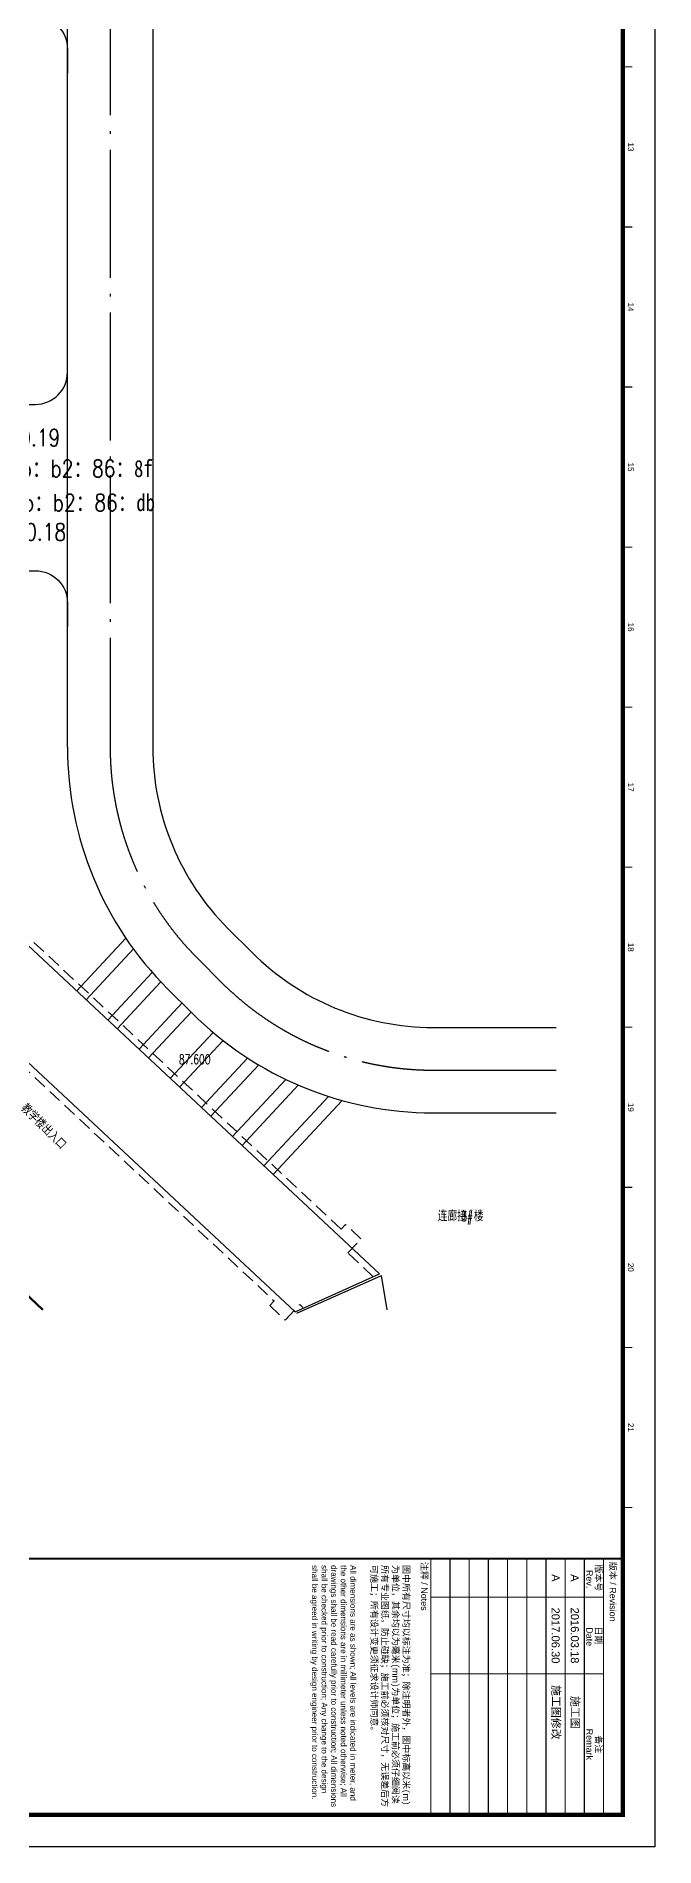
# Model space of a CAD drawing. Extents: x 447078 to 1776277, y 243534 to 519428.
# Drawn here: x 849931 to 878920, y 340853 to 425691 of the extents above; entities that cross this region are included whole.
import ezdxf
from ezdxf.enums import TextEntityAlignment as Align

# ---------------------------------------------------------------- set-up
doc = ezdxf.new("R2010")
doc.units = 0
doc.header["$LTSCALE"] = 1000
doc.header["$MEASUREMENT"] = 0
doc.linetypes.add('ACAD_ISO04W100', pattern=[30.5, 24, -3, 0.5, -3])
doc.linetypes.add('HIDDEN2', pattern=[4.7625, 3.175, -1.5875])
for name, color, linetype in [('A-HIDN', 8, 'HIDDEN2'), ('A-WIND', 2, 'Continuous'), ('G-0-XREF', 2, 'Continuous'), ('G-ANNO-NOTE', 80, 'Continuous'), ('LAND-BORD', 37, 'Continuous'), ('ROAD', 60, 'Continuous'), ('ROAD-CENT', 60, 'ACAD_ISO04W100'), ('图框CCDI_B0GA0+0.00$0$G-ANNO-TEXT', 33, 'Continuous'), ('图框CCDI_B0GA0+0.00$0$G-BORD', 3, 'Continuous')]:
    doc.layers.add(name, color=color, linetype=linetype)
doc.layers.add('A门禁安装位置', color=1, linetype='Continuous', lineweight=30)
doc.layers.add('园林', color=11, linetype='Continuous', lineweight=53)
doc.styles.add('_TCH_DIM', font='SIMPLEX', dxfattribs={"bigfont": 'GBCBIG'})
doc.styles.add('CCDI_T_G02', font='simplex.shx', dxfattribs={"width": 0.8, "bigfont": 'zjdz.shx'})
doc.styles.add('图框CCDI_B0GA0+0.00$0$CCDI_T_G01', font='')
doc.styles.add('图框CCDI_B0GA0+0.00$0$STANDARD', font='txt')
doc.styles.get('图框CCDI_B0GA0+0.00$0$CCDI_T_G01').set_extended_font_data('Arial')

# ---------------------------------------------------------------- blocks, each defined once
blk = doc.blocks.new('图框CCDI_B0GA0+0.00')
at = {"layer": '图框CCDI_B0GA0+0.00$0$G-BORD'}
blk.add_lwpolyline([(0, 84100), (118900, 84100), (118900, 0), (0, 0)], close=True, dxfattribs=at)
at = {"layer": '图框CCDI_B0GA0+0.00$0$G-BORD', "const_width": 140}
blk.add_lwpolyline([(3300, 83100), (117900, 83100), (117900, 1000), (3300, 1000)], close=True, dxfattribs=at)
at = {"layer": '图框CCDI_B0GA0+0.00$0$G-BORD'}
for points, const_width in [([(63300, 83100), (63300, 83400)], 35), ([(68300, 83100), (68300, 83400)], 35), ([(73300, 83100), (73300, 83400)], 35), ([(78300, 83100), (78300, 83400)], 35), ([(83300, 83100), (83300, 83400)], 35), ([(88300, 83100), (88300, 83400)], 35), ([(93300, 83100), (93300, 83400)], 35), ([(98300, 83100), (98300, 83400)], 35), ([(103300, 83100), (103300, 83400)], 35), ([(108300, 83100), (108300, 83400)], 35), ([(109900, 1000), (109900, 83100)], 70), ([(109900, 82500), (117900, 82500)], 35), ([(111100, 77100), (111100, 82500)], 35), ([(113500, 77100), (113500, 82500)], 35), ([(109900, 81900), (117900, 81900)], 35), ([(109900, 81300), (117900, 81300)], 35), ([(109900, 80700), (117900, 80700)], 35), ([(109900, 80100), (117900, 80100)], 35), ([(109900, 79500), (117900, 79500)], 35), ([(109900, 78900), (117900, 78900)], 35), ([(109900, 78300), (117900, 78300)], 35), ([(109900, 77700), (117900, 77700)], 35), ([(109900, 77100), (117900, 77100)], 35)]:
    blk.add_lwpolyline(points, dxfattribs=dict(at, const_width=const_width))
at = {"layer": '图框CCDI_B0GA0+0.00$0$G-ANNO-TEXT', "style": '图框CCDI_B0GA0+0.00$0$CCDI_T_G01'}
for s, p in [('13', (65800, 83350)), ('14', (70800, 83350)), ('15', (75800, 83350)), ('16', (80800, 83350)), ('17', (85800, 83350)), ('18', (90800, 83350)), ('19', (95800, 83350)), ('20', (100800, 83350)), ('21', (105800, 83350))]:
    blk.add_text(s, height=180, dxfattribs=at).set_placement(p, align=Align.MIDDLE_CENTER)
at = {"layer": '图框CCDI_B0GA0+0.00$0$G-ANNO-TEXT'}
for s, insert, char_height, width, attachment_point, style in [('{\\fSimSun|b0|i0|c134|p54;版本} / Revision', (110000, 82780), 200, 7900, 4, '图框CCDI_B0GA0+0.00$0$CCDI_T_G01'), ('A', (110500, 81600), 250, 1200, 5, '图框CCDI_B0GA0+0.00$0$CCDI_T_G01'), ('{\\fArial|b0|i0|c0|p34;2016.03.18}', (112300, 81600), 250, 2400, 5, '图框CCDI_B0GA0+0.00$0$STANDARD'), ('{\\fSimSun|b0|i0|c134|p2;施工图}', (114700, 81600), 250, 2400, 5, '图框CCDI_B0GA0+0.00$0$STANDARD'), ('A', (110500, 81000), 250, 1200, 5, '图框CCDI_B0GA0+0.00$0$CCDI_T_G01'), ('{\\fArial|b0|i0|c0|p34;2017.06.30}', (112300, 81000), 250, 2400, 5, '图框CCDI_B0GA0+0.00$0$STANDARD'), ('{\\fSimSun|b0|i0|c134|p2;施工图修改}', (114700, 81000), 250, 2400, 5, '图框CCDI_B0GA0+0.00$0$STANDARD'), ('{\\fSimSun|b0|i0|c134|p54;注释} / {\\fArial|b0|i0|c238|p34;Notes}', (110000, 77000), 200, 7900, 1, '图框CCDI_B0GA0+0.00$0$CCDI_T_G01'), ('{\\fSimSun|b0|i0|c134|p54;图中所有尺寸均以标注为准；除注明者外，图中标高以米(\\fArial|b0|i0|c238|p34;m\\fSimSun|b0|i0|c134|p54;)为单位，其余均以为毫米(\\fArial|b0|i0|c238|p34;mm\\fSimSun|b0|i0|c134|p54;)为单位；施工前必须仔细阅读所有专业图纸，防止碰缺；施工前必须核对尺寸，无误差后方可施工；所有设计变更须征求设计师同意。\\P\\fSimSun|b1|i0|c134|p54;\\P\\fArial|b0|i0|c0|p34;\\H0.9x;All dimensions are as shown; All levels are indicated in meter, and the other dimensions are in millimeter unless noted otherwise; All drawings shall be read carefully prior to construction; All dimensions shall be checked prior to construction; Any change to the design shall be agreed in writing by design engineer prior to construction.}', (110100, 76436), 200, 7600, 1, '图框CCDI_B0GA0+0.00$0$CCDI_T_G01')]:
    blk.add_mtext(s, dxfattribs=dict(at, insert=insert, char_height=char_height, width=width, attachment_point=attachment_point, style=style))
at = {"layer": '图框CCDI_B0GA0+0.00$0$G-ANNO-TEXT', "char_height": 200, "attachment_point": 5, "line_spacing_factor": 0.84, "style": '图框CCDI_B0GA0+0.00$0$CCDI_T_G01'}
for s, insert, width in [('{\\fSimSun|b0|i0|c134|p54;版本号\\P} Rev.', (110500, 82200), 1200), ('{\\fSimSun|b0|i0|c134|p54;日期\\P} Date', (112300, 82200), 2400), ('{\\fSimSun|b0|i0|c134|p54;备注\\P}Remark', (115700, 82200), 4400)]:
    blk.add_mtext(s, dxfattribs=dict(at, insert=insert, width=width))

msp = doc.modelspace()

# ---------------------------------------------------------------- linework, layer by layer
at = {"ltscale": 5}
for p, q in [((866025.6, 367700), (847195.6, 385273)), ((843295.6, 383441.4), (862066.2, 365923.7)), ((862066.2, 365923.7), (866025.6, 367700)), ((866376.8, 366016.8), (866104.9, 367626))]:
    msp.add_line(p, q, dxfattribs=at)
msp.add_lwpolyline([(862145.6, 365849.7), (866104.9, 367626)], dxfattribs=at)
at = {"layer": 'A-HIDN', "ltscale": 0.2}
for points in [[(865728.7, 367566.8), (864537, 368678.9), (865151.1, 369336.9), (864420, 370019.1), (864215.3, 369799.8), (847495.6, 385403.8), (847495.6, 424841.4), (847795.6, 424841.4), (847795.6, 425841.4), (847195.6, 425841.4)], [(843295.6, 383441.4), (843735.2, 383441.4), (844671.1, 382568), (844057.1, 381910), (844788.2, 381227.7), (844993.1, 381447.3), (861076.8, 366436.8), (860872.1, 366217.5), (861603.2, 365535.2), (862285.5, 366266.3), (862431.4, 366130.1)]]:
    msp.add_lwpolyline(points, dxfattribs=at)
at = {"layer": 'A-WIND'}
for points in [[(846995.6, 426591.4), (849895.6, 426591.4, -0.4142136), (851395.6, 425091.4), (851395.6, 423965)], [(846995.6, 408441.4), (849895.6, 408441.4, 0.4142136), (851395.6, 409941.4), (851395.6, 411067.9)], [(848895.6, 400641.4), (849895.6, 400641.4, -0.4142136), (851395.6, 399141.4), (851395.6, 398015)]]:
    msp.add_lwpolyline(points, format="xyb", dxfattribs=at)
at = {"layer": 'LAND-BORD', "ltscale": 0.05, "elevation": 2000}
for points in [[(854133.7, 383425.1), (851826.2, 380952.6)], [(854486.4, 382923.6), (852264.9, 380543.2)], [(855371.8, 381820.4), (853288.4, 379588)], [(855777.3, 381375.5), (853727.1, 379178.6)], [(856773.2, 380390.8), (854750.6, 378223.4)], [(857189.1, 379957), (855189.2, 377814.1)], [(858219.2, 379008.9), (856212.8, 376858.9)], [(858686.4, 378630), (856651.4, 376449.5)], [(859837.1, 377811.2), (857674.9, 375494.3)], [(860356.9, 377488.7), (858113.6, 375084.9)], [(861634.7, 376805.9), (859137.1, 374129.7)], [(862211.3, 376544.4), (859575.8, 373720.4)], [(863630.1, 376012.8), (860599.3, 372765.2)], [(864271.9, 375821.1), (861037.9, 372355.8)]]:
    msp.add_lwpolyline(points, dxfattribs=at)
at = {"layer": 'ROAD'}
for p, q in [((851395.6, 392376.3), (851395.6, 490244.3)), ((855395.6, 490244.3), (855395.6, 392376.3)), ((858916.2, 383885.1), (860049.8, 382753.1)), ((857223.3, 379922.7), (856089.7, 381054.7)), ((868529.1, 379244.3), (874294.3, 379244.3)), ((868529.1, 375244.3), (874294.3, 375244.3))]:
    msp.add_line(p, q, dxfattribs=at)
for centre, radius, start, end in [((867395.6, 392376.3), 16000, 180, 225.039774), ((867395.6, 392376.3), 12000, 180, 225.039774), ((868529.2, 391244.3), 12000, 225.039774, 269.999941), ((868529.2, 391244.3), 16000, 225.039774, 269.999941)]:
    msp.add_arc(centre, radius, start, end, dxfattribs=at)
at = {"layer": 'ROAD-CENT', "linetype": 'ACAD_ISO04W100', "ltscale": 0.25}
msp.add_lwpolyline([(853395.6, 504244.3), (853395.6, 392376.3, 0.1990928), (857503, 382469.9), (858636.5, 381337.9, 0.1987317), (868529.1, 377244.3), (874294.3, 377244.3)], format="xyb", dxfattribs=at)
at = {"layer": '园林'}
msp.add_lwpolyline([(850243.1, 366016.8), (847630.9, 368459)], dxfattribs=at)

# ---------------------------------------------------------------- block references
at = {"layer": 'G-0-XREF', "xscale": 1.5, "yscale": 1.5, "zscale": 1.5, "rotation": 270}
msp.add_blockref('图框CCDI_B0GA0+0.00', (752770.2, 519203.4), dxfattribs=at)

# ---------------------------------------------------------------- texts
at = {"layer": 'A门禁安装位置', "char_height": 800, "width": 9568.517, "attachment_point": 1, "style": 'CCDI_T_G02'}
for s, insert in [('192.168.100.19', (844200.6, 407279.5)), ('58{\\f宋体|b0|i0|c134|p2;：\\Fsimplex.shx,zjdz.shx|c0;3\\f宋体|b0|i0|c134|p2;：\\Fsimplex.shx,zjdz.shx|c0;fb\\f宋体|b0|i0|c134|p2;：\\Fsimplex.shx,zjdz.shx|c0;b2\\f宋体|b0|i0|c134|p2;：\\Fsimplex.shx,zjdz.shx|c0;86\\f宋体|b0|i0|c134|p2;：8f\\P}', (845488.5, 405836.2)), ('58{\\f宋体|b0|i0|c134|p2;：\\Fsimplex.shx,zjdz.shx|c0;3\\f宋体|b0|i0|c134|p2;：\\Fsimplex.shx,zjdz.shx|c0;fb\\f宋体|b0|i0|c134|p2;：\\Fsimplex.shx,zjdz.shx|c0;b2\\f宋体|b0|i0|c134|p2;：\\Fsimplex.shx,zjdz.shx|c0;86\\f宋体|b0|i0|c134|p2;：db\\P}', (845596.9, 404237.5)), ('192.168.100.18', (844471.5, 402862.8))]:
    msp.add_mtext(s, dxfattribs=dict(at, insert=insert))
at = {"layer": 'G-ANNO-NOTE', "style": '_TCH_DIM', "width": 0.705882}
for s, p in [('87.600', (856616.1, 377527.1)), ('3#', (869853.7, 370162.1))]:
    msp.add_text(s, height=446.25, dxfattribs=at).set_placement(p)
at = {"layer": 'G-ANNO-NOTE', "style": 'CCDI_T_G02', "width": 0.8}
msp.add_text('教学楼出入口', height=450, rotation=314.771793, dxfattribs=at).set_placement((849168.4, 375408))
at = {"layer": 'G-ANNO-NOTE', "style": '_TCH_DIM'}
for s, height, p in [('连廊接', 506.38, (868747.8, 370162.1)), ('楼', 506.4, (870438.7, 370162.1))]:
    msp.add_text(s, height=height, dxfattribs=at).set_placement(p)

doc.saveas('drawing.dxf')
